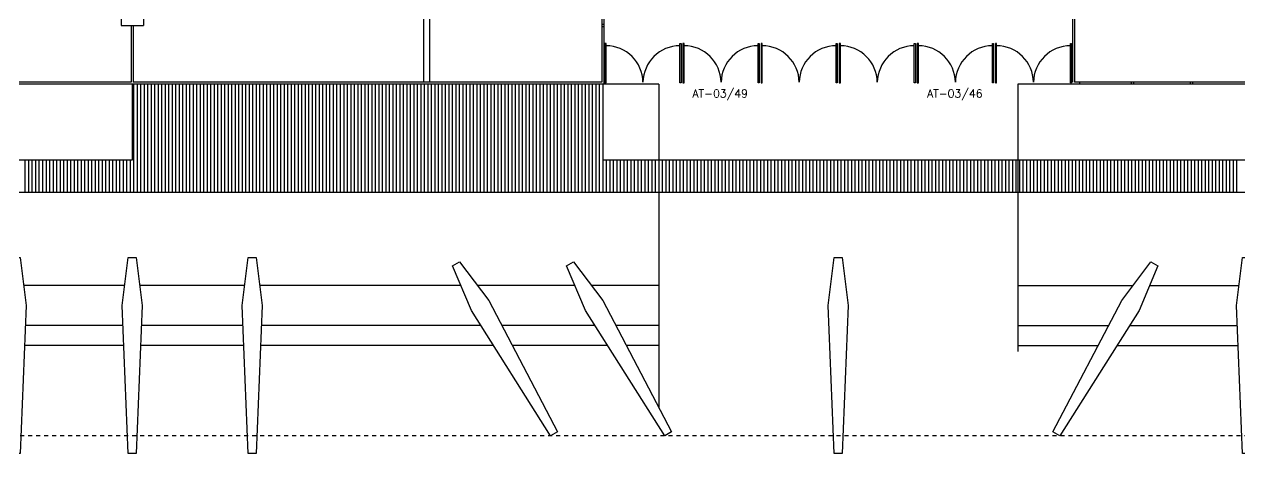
# Model space of a CAD drawing. Extents: x 192 to 325, y 18 to 87.
# Drawn here: x 236.06 to 266.43, y 19.45 to 30.17 of the extents above; entities that cross this region are included whole.
import ezdxf
from ezdxf.enums import TextEntityAlignment as Align

# ---------------------------------------------------------------- set-up
doc = ezdxf.new("R2010")
doc.units = 0
doc.header["$LTSCALE"] = 0.01
doc.header["$MEASUREMENT"] = 0
doc.linetypes.add('HIDDEN', pattern=[0.375, 0.25, -0.125])
doc.layers.get('0').update_dxf_attribs({"linetype": 'CONTINUOUS'})
for name, color, linetype in [('1', 1, 'CONTINUOUS'), ('6', 2, 'CONTINUOUS'), ('DIV2', 1, 'CONTINUOUS'), ('ENDEREÇO', 2, 'CONTINUOUS'), ('PROJ', 1, 'HIDDEN')]:
    doc.layers.add(name, color=color, linetype=linetype)
doc.styles.add('UNB-100', font='simplex.shx', dxfattribs={"height": 0.2})

# ---------------------------------------------------------------- blocks, each defined once
blk = doc.blocks.new('*X4')
at = {"color": 0}
for p, q in [((47.25, 9.014), (47.25, 11.714)), ((47.337, 9.014), (47.337, 11.714)), ((47.425, 9.014), (47.425, 11.714)), ((47.512, 9.014), (47.512, 11.714)), ((47.6, 9.014), (47.6, 11.714)), ((47.687, 9.014), (47.687, 11.714)), ((47.775, 9.014), (47.775, 11.714)), ((47.862, 9.014), (47.862, 11.714)), ((47.95, 9.014), (47.95, 11.714)), ((48.037, 9.014), (48.037, 11.714)), ((48.125, 9.014), (48.125, 11.714)), ((48.212, 9.014), (48.212, 11.714)), ((48.3, 9.014), (48.3, 11.714)), ((48.387, 9.014), (48.387, 11.714)), ((48.475, 9.014), (48.475, 11.714)), ((48.562, 9.014), (48.562, 11.714)), ((48.65, 9.014), (48.65, 11.714)), ((48.737, 9.014), (48.737, 11.714)), ((48.825, 9.014), (48.825, 11.714)), ((48.912, 9.014), (48.912, 11.714)), ((49, 9.014), (49, 11.714)), ((49.087, 9.014), (49.087, 11.714)), ((49.175, 9.014), (49.175, 11.714)), ((49.262, 9.014), (49.262, 11.714)), ((49.35, 9.014), (49.35, 11.714)), ((49.437, 9.014), (49.437, 11.714)), ((49.525, 9.014), (49.525, 11.714)), ((49.612, 9.014), (49.612, 11.714)), ((49.7, 9.014), (49.7, 11.714)), ((49.787, 9.014), (49.787, 11.714)), ((49.875, 9.014), (49.875, 11.714)), ((49.962, 9.014), (49.962, 11.714)), ((50.05, 9.014), (50.05, 11.714)), ((50.137, 9.014), (50.137, 11.714)), ((50.225, 9.014), (50.225, 11.714)), ((50.312, 9.014), (50.312, 11.714)), ((50.4, 9.014), (50.4, 11.714)), ((50.487, 9.014), (50.487, 11.714)), ((50.575, 9.014), (50.575, 11.714)), ((50.662, 9.014), (50.662, 11.714)), ((50.75, 9.014), (50.75, 11.714)), ((50.837, 9.014), (50.837, 11.714)), ((50.925, 9.014), (50.925, 11.714)), ((51.012, 9.014), (51.012, 11.714)), ((51.1, 9.014), (51.1, 11.714)), ((51.187, 9.014), (51.187, 11.714)), ((51.275, 9.014), (51.275, 11.714)), ((51.362, 9.014), (51.362, 11.714)), ((51.45, 9.014), (51.45, 11.714)), ((51.537, 9.014), (51.537, 11.714)), ((51.625, 9.014), (51.625, 11.714)), ((51.712, 9.014), (51.712, 11.714)), ((51.8, 9.014), (51.8, 11.714)), ((51.887, 9.014), (51.887, 11.714)), ((51.975, 9.014), (51.975, 11.714)), ((52.062, 9.014), (52.062, 11.714)), ((52.15, 9.014), (52.15, 11.714)), ((52.237, 9.014), (52.237, 11.714)), ((52.325, 9.014), (52.325, 11.714)), ((52.412, 9.014), (52.412, 11.714)), ((52.5, 9.014), (52.5, 11.714)), ((52.587, 9.014), (52.587, 11.714)), ((52.675, 9.014), (52.675, 11.714)), ((52.762, 9.014), (52.762, 11.714)), ((52.85, 9.014), (52.85, 11.714)), ((52.937, 9.014), (52.937, 11.714)), ((53.025, 9.014), (53.025, 11.714)), ((53.112, 9.014), (53.112, 11.714)), ((53.2, 9.014), (53.2, 11.714)), ((53.287, 9.014), (53.287, 11.714)), ((53.375, 9.014), (53.375, 11.714)), ((53.462, 9.014), (53.462, 11.714)), ((53.55, 9.014), (53.55, 11.714)), ((53.637, 9.014), (53.637, 11.714)), ((53.725, 9.014), (53.725, 11.714)), ((53.812, 9.014), (53.812, 11.714)), ((53.9, 9.014), (53.9, 11.714)), ((53.987, 9.014), (53.987, 11.714)), ((54.075, 9.014), (54.075, 11.714)), ((54.162, 9.014), (54.162, 11.714)), ((54.25, 9.014), (54.25, 11.714)), ((54.337, 9.014), (54.337, 11.714)), ((54.425, 9.014), (54.425, 11.714)), ((54.512, 9.014), (54.512, 11.714)), ((54.6, 9.014), (54.6, 11.714)), ((54.687, 9.014), (54.687, 11.714)), ((54.775, 9.014), (54.775, 11.714)), ((54.862, 9.014), (54.862, 11.714)), ((54.95, 9.014), (54.95, 11.714)), ((55.037, 9.014), (55.037, 11.714)), ((55.125, 9.014), (55.125, 11.714)), ((55.212, 9.014), (55.212, 11.714)), ((55.3, 9.014), (55.3, 11.714)), ((55.387, 9.014), (55.387, 11.714)), ((55.475, 9.014), (55.475, 11.714)), ((55.562, 9.014), (55.562, 11.714)), ((55.65, 9.014), (55.65, 11.714)), ((55.737, 9.014), (55.737, 11.714)), ((55.825, 9.014), (55.825, 11.714)), ((55.912, 9.014), (55.912, 11.714)), ((56, 9.014), (56, 11.714)), ((56.087, 9.014), (56.087, 11.714)), ((56.175, 9.014), (56.175, 11.714)), ((56.262, 9.014), (56.262, 11.714)), ((56.35, 9.014), (56.35, 11.714)), ((56.437, 9.014), (56.437, 11.714)), ((56.525, 9.014), (56.525, 11.714)), ((56.612, 9.014), (56.612, 11.714)), ((56.7, 9.014), (56.7, 11.714)), ((56.787, 9.014), (56.787, 11.714)), ((56.875, 9.014), (56.875, 11.714)), ((56.962, 9.014), (56.962, 11.714)), ((57.05, 9.014), (57.05, 11.714)), ((57.137, 9.014), (57.137, 11.714)), ((57.225, 9.014), (57.225, 11.714)), ((57.312, 9.014), (57.312, 11.714)), ((57.4, 9.014), (57.4, 11.714)), ((57.487, 9.014), (57.487, 11.714)), ((57.575, 9.014), (57.575, 11.714)), ((57.662, 9.014), (57.662, 11.714)), ((57.75, 9.014), (57.75, 11.714)), ((57.837, 9.014), (57.837, 11.714)), ((57.925, 9.014), (57.925, 11.714)), ((58.012, 9.014), (58.012, 11.714)), ((58.1, 9.014), (58.1, 11.714)), ((58.187, 9.014), (58.187, 11.714)), ((58.275, 9.014), (58.275, 11.714)), ((58.362, 9.014), (58.362, 11.714)), ((58.45, 9.014), (58.45, 11.714)), ((58.537, 9.014), (58.537, 11.714)), ((58.625, 9.014), (58.625, 11.714)), ((58.712, 9.014), (58.712, 11.714)), ((58.8, 9.014), (58.8, 11.714)), ((58.887, 9.014), (58.887, 11.714)), ((44.537, 9.014), (44.537, 9.814)), ((44.625, 9.014), (44.625, 9.814)), ((44.712, 9.014), (44.712, 9.814)), ((44.8, 9.014), (44.8, 9.814)), ((44.887, 9.014), (44.887, 9.814)), ((44.975, 9.014), (44.975, 9.814)), ((45.062, 9.014), (45.062, 9.814)), ((45.15, 9.014), (45.15, 9.814)), ((45.237, 9.014), (45.237, 9.814)), ((45.325, 9.014), (45.325, 9.814)), ((45.412, 9.014), (45.412, 9.814)), ((45.5, 9.014), (45.5, 9.814)), ((45.587, 9.014), (45.587, 9.814)), ((45.675, 9.014), (45.675, 9.814)), ((45.762, 9.014), (45.762, 9.814)), ((45.85, 9.014), (45.85, 9.814)), ((45.937, 9.014), (45.937, 9.814)), ((46.025, 9.014), (46.025, 9.814)), ((46.112, 9.014), (46.112, 9.814)), ((46.2, 9.014), (46.2, 9.814)), ((46.287, 9.014), (46.287, 9.814)), ((46.375, 9.014), (46.375, 9.814)), ((46.462, 9.014), (46.462, 9.814)), ((46.55, 9.014), (46.55, 9.814)), ((46.637, 9.014), (46.637, 9.814)), ((46.725, 9.014), (46.725, 9.814)), ((46.812, 9.014), (46.812, 9.814)), ((46.9, 9.014), (46.9, 9.814)), ((46.987, 9.014), (46.987, 9.814)), ((47.075, 9.014), (47.075, 9.814)), ((47.162, 9.014), (47.162, 9.814)), ((58.975, 9.014), (58.975, 9.814)), ((59.062, 9.014), (59.062, 9.814)), ((59.15, 9.014), (59.15, 9.814)), ((59.237, 9.014), (59.237, 9.814)), ((59.325, 9.014), (59.325, 9.814)), ((59.412, 9.014), (59.412, 9.814)), ((59.5, 9.014), (59.5, 9.814)), ((59.587, 9.014), (59.587, 9.814)), ((59.675, 9.014), (59.675, 9.814)), ((59.762, 9.014), (59.762, 9.814)), ((59.85, 9.014), (59.85, 9.814)), ((59.937, 9.014), (59.937, 9.814)), ((60.025, 9.014), (60.025, 9.814)), ((60.112, 9.014), (60.112, 9.814)), ((60.2, 9.014), (60.2, 9.814)), ((60.287, 9.014), (60.287, 9.814)), ((60.375, 9.014), (60.375, 9.814)), ((60.462, 9.014), (60.462, 9.814)), ((60.55, 9.014), (60.55, 9.814)), ((60.637, 9.014), (60.637, 9.814)), ((60.725, 9.014), (60.725, 9.814)), ((60.812, 9.014), (60.812, 9.814)), ((60.9, 9.014), (60.9, 9.814)), ((60.987, 9.014), (60.987, 9.814)), ((61.075, 9.014), (61.075, 9.814)), ((61.162, 9.014), (61.162, 9.814)), ((61.25, 9.014), (61.25, 9.814)), ((61.337, 9.014), (61.337, 9.814)), ((61.425, 9.014), (61.425, 9.814)), ((61.512, 9.014), (61.512, 9.814)), ((61.6, 9.014), (61.6, 9.814)), ((61.687, 9.014), (61.687, 9.814)), ((61.775, 9.014), (61.775, 9.814)), ((61.862, 9.014), (61.862, 9.814)), ((61.95, 9.014), (61.95, 9.814)), ((62.037, 9.014), (62.037, 9.814)), ((62.125, 9.014), (62.125, 9.814)), ((62.212, 9.014), (62.212, 9.814)), ((62.3, 9.014), (62.3, 9.814)), ((62.387, 9.014), (62.387, 9.814)), ((62.475, 9.014), (62.475, 9.814)), ((62.562, 9.014), (62.562, 9.814)), ((62.65, 9.014), (62.65, 9.814)), ((62.737, 9.014), (62.737, 9.814)), ((62.825, 9.014), (62.825, 9.814)), ((62.912, 9.014), (62.912, 9.814)), ((63, 9.014), (63, 9.814)), ((63.087, 9.014), (63.087, 9.814)), ((63.175, 9.014), (63.175, 9.814)), ((63.262, 9.014), (63.262, 9.814)), ((63.35, 9.014), (63.35, 9.814)), ((63.437, 9.014), (63.437, 9.814)), ((63.525, 9.014), (63.525, 9.814)), ((63.612, 9.014), (63.612, 9.814)), ((63.7, 9.014), (63.7, 9.814)), ((63.787, 9.014), (63.787, 9.814)), ((63.875, 9.014), (63.875, 9.814)), ((63.962, 9.014), (63.962, 9.814)), ((64.05, 9.014), (64.05, 9.814)), ((64.137, 9.014), (64.137, 9.814)), ((64.225, 9.014), (64.225, 9.814)), ((64.312, 9.014), (64.312, 9.814)), ((64.4, 9.014), (64.4, 9.814)), ((64.487, 9.014), (64.487, 9.814)), ((64.575, 9.014), (64.575, 9.814)), ((64.662, 9.014), (64.662, 9.814)), ((64.75, 9.014), (64.75, 9.814)), ((64.837, 9.014), (64.837, 9.814)), ((64.925, 9.014), (64.925, 9.814)), ((65.012, 9.014), (65.012, 9.814)), ((65.1, 9.014), (65.1, 9.814)), ((65.187, 9.014), (65.187, 9.814)), ((65.275, 9.014), (65.275, 9.814)), ((65.362, 9.014), (65.362, 9.814)), ((65.45, 9.014), (65.45, 9.814)), ((65.537, 9.014), (65.537, 9.814)), ((65.625, 9.014), (65.625, 9.814)), ((65.712, 9.014), (65.712, 9.814)), ((65.8, 9.014), (65.8, 9.814)), ((65.887, 9.014), (65.887, 9.814)), ((65.975, 9.014), (65.975, 9.814)), ((66.062, 9.014), (66.062, 9.814)), ((66.15, 9.014), (66.15, 9.814)), ((66.237, 9.014), (66.237, 9.814)), ((66.325, 9.014), (66.325, 9.814)), ((66.412, 9.014), (66.412, 9.814)), ((66.5, 9.014), (66.5, 9.814)), ((66.587, 9.014), (66.587, 9.814)), ((66.675, 9.014), (66.675, 9.814)), ((66.762, 9.014), (66.762, 9.814)), ((66.85, 9.014), (66.85, 9.814)), ((66.937, 9.014), (66.937, 9.814)), ((67.025, 9.014), (67.025, 9.814)), ((67.112, 9.014), (67.112, 9.814)), ((67.2, 9.014), (67.2, 9.814)), ((67.287, 9.014), (67.287, 9.814)), ((67.375, 9.014), (67.375, 9.814)), ((67.462, 9.014), (67.462, 9.814)), ((67.55, 9.014), (67.55, 9.814)), ((67.637, 9.014), (67.637, 9.814)), ((67.725, 9.014), (67.725, 9.814)), ((67.812, 9.014), (67.812, 9.814)), ((67.9, 9.014), (67.9, 9.814)), ((67.987, 9.014), (67.987, 9.814)), ((68.075, 9.014), (68.075, 9.814)), ((68.162, 9.014), (68.162, 9.814)), ((68.25, 9.014), (68.25, 9.814)), ((68.337, 9.014), (68.337, 9.814)), ((68.425, 9.014), (68.425, 9.814)), ((68.512, 9.014), (68.512, 9.814)), ((68.6, 9.014), (68.6, 9.814)), ((68.687, 9.014), (68.687, 9.814)), ((68.775, 9.014), (68.775, 9.814)), ((68.862, 9.014), (68.862, 9.814)), ((68.95, 9.014), (68.95, 9.814)), ((69.037, 9.014), (69.037, 9.814)), ((69.125, 9.014), (69.125, 9.814)), ((69.212, 9.014), (69.212, 9.814)), ((69.3, 9.014), (69.3, 9.814)), ((69.387, 9.014), (69.387, 9.814)), ((69.475, 9.014), (69.475, 9.814)), ((69.562, 9.014), (69.562, 9.814)), ((69.65, 9.014), (69.65, 9.814)), ((69.737, 9.014), (69.737, 9.814)), ((69.825, 9.014), (69.825, 9.814)), ((69.912, 9.014), (69.912, 9.814)), ((70, 9.014), (70, 9.814)), ((70.087, 9.014), (70.087, 9.814)), ((70.175, 9.014), (70.175, 9.814)), ((70.262, 9.014), (70.262, 9.814)), ((70.35, 9.014), (70.35, 9.814)), ((70.437, 9.014), (70.437, 9.814)), ((70.525, 9.014), (70.525, 9.814)), ((70.612, 9.014), (70.612, 9.814)), ((70.7, 9.014), (70.7, 9.814)), ((70.787, 9.014), (70.787, 9.814)), ((70.875, 9.014), (70.875, 9.814)), ((70.962, 9.014), (70.962, 9.814)), ((71.05, 9.014), (71.05, 9.814)), ((71.137, 9.014), (71.137, 9.814)), ((71.225, 9.014), (71.225, 9.814)), ((71.312, 9.014), (71.312, 9.814)), ((71.4, 9.014), (71.4, 9.814)), ((71.487, 9.014), (71.487, 9.814)), ((71.575, 9.014), (71.575, 9.814)), ((71.662, 9.014), (71.662, 9.814)), ((71.75, 9.014), (71.75, 9.814)), ((71.837, 9.014), (71.837, 9.814)), ((71.925, 9.014), (71.925, 9.814)), ((72.012, 9.014), (72.012, 9.814)), ((72.1, 9.014), (72.1, 9.814)), ((72.187, 9.014), (72.187, 9.814)), ((72.275, 9.014), (72.275, 9.814)), ((72.362, 9.014), (72.362, 9.814)), ((72.45, 9.014), (72.45, 9.814)), ((72.537, 9.014), (72.537, 9.814)), ((72.625, 9.014), (72.625, 9.814)), ((72.712, 9.014), (72.712, 9.814)), ((72.8, 9.014), (72.8, 9.814)), ((72.887, 9.014), (72.887, 9.814)), ((72.975, 9.014), (72.975, 9.814)), ((73.062, 9.014), (73.062, 9.814)), ((73.15, 9.014), (73.15, 9.814)), ((73.237, 9.014), (73.237, 9.814)), ((73.325, 9.014), (73.325, 9.814)), ((73.412, 9.014), (73.412, 9.814)), ((73.5, 9.014), (73.5, 9.814)), ((73.587, 9.014), (73.587, 9.814)), ((73.675, 9.014), (73.675, 9.814)), ((73.762, 9.014), (73.762, 9.814)), ((73.85, 9.014), (73.85, 9.814)), ((73.937, 9.014), (73.937, 9.814)), ((74.025, 9.014), (74.025, 9.814)), ((74.112, 9.014), (74.112, 9.814)), ((74.2, 9.014), (74.2, 9.814)), ((74.287, 9.014), (74.287, 9.814)), ((74.375, 9.014), (74.375, 9.814)), ((74.462, 9.014), (74.462, 9.814)), ((74.55, 9.014), (74.55, 9.814)), ((74.637, 9.014), (74.637, 9.814)), ((74.725, 9.014), (74.725, 9.814)), ((74.812, 9.014), (74.812, 9.814))]:
    blk.add_line(p, q, dxfattribs=at)

msp = doc.modelspace()

# ---------------------------------------------------------------- linework, layer by layer
at = {"layer": '1'}
for p, q in [((238.759, 28.672), (238.759, 26.772)), ((250.519, 28.672), (250.519, 26.772)), ((251.914, 28.672), (251.914, 20.605)), ((260.884, 28.672), (260.884, 21.996)), ((238.759, 26.772), (227.254, 26.772)), ((297.304, 26.772), (250.519, 26.772)), ((297.304, 25.972), (227.254, 25.972)), ((251.914, 24.511), (251.914, 21.996)), ((238.572, 23.647), (236.042, 23.647)), ((241.567, 23.647), (238.947, 23.647)), ((246.969, 23.647), (241.942, 23.647)), ((249.819, 23.647), (247.382, 23.647)), ((251.914, 23.647), (250.232, 23.647)), ((260.884, 23.647), (263.766, 23.647)), ((264.179, 23.647), (266.412, 23.647)), ((238.529, 22.647), (236.084, 22.647)), ((241.524, 22.647), (238.989, 22.647)), ((247.47, 22.647), (241.984, 22.647)), ((250.32, 22.647), (247.993, 22.647)), ((251.914, 22.647), (250.843, 22.647)), ((260.884, 22.647), (263.155, 22.647)), ((263.678, 22.647), (266.369, 22.647)), ((238.55, 22.147), (236.064, 22.147)), ((241.545, 22.147), (238.969, 22.147)), ((247.786, 22.147), (241.964, 22.147)), ((250.636, 22.147), (248.256, 22.147)), ((251.914, 22.147), (251.106, 22.147)), ((260.884, 22.147), (262.892, 22.147)), ((263.362, 22.147), (266.39, 22.147))]:
    msp.add_line(p, q, dxfattribs=at)
at = {"layer": '6'}
for p, q in [((246.034, 37.492), (246.034, 28.722)), ((246.184, 37.492), (246.184, 28.722)), ((238.479, 34.372), (238.479, 30.142)), ((239.039, 34.372), (239.039, 30.142)), ((238.479, 30.142), (239.039, 30.142))]:
    msp.add_line(p, q, dxfattribs=at)
for points in [[(235.954, 24.347), (236.104, 23.147), (235.954, 19.447), (235.754, 19.447), (235.604, 23.147), (235.754, 24.347)], [(238.859, 24.347), (239.009, 23.147), (238.859, 19.447), (238.659, 19.447), (238.509, 23.147), (238.659, 24.347)], [(241.854, 24.347), (242.004, 23.147), (241.854, 19.447), (241.654, 19.447), (241.504, 23.147), (241.654, 24.347)], [(256.499, 24.347), (256.649, 23.147), (256.499, 19.447), (256.299, 19.447), (256.149, 23.147), (256.299, 24.347)], [(266.699, 24.347), (266.849, 23.147), (266.699, 19.447), (266.499, 19.447), (266.349, 23.147), (266.499, 24.347)], [(246.936, 24.236), (247.666, 23.272), (249.386, 19.992), (249.212, 19.892), (247.233, 23.022), (246.762, 24.136)], [(249.786, 24.236), (250.516, 23.272), (252.236, 19.992), (252.062, 19.892), (250.083, 23.022), (249.612, 24.136)], [(264.386, 24.136), (263.916, 23.022), (261.936, 19.892), (261.762, 19.992), (263.483, 23.272), (264.212, 24.236)]]:
    msp.add_lwpolyline(points, close=True, dxfattribs=at)
at = {"layer": 'DIV2', "color": 1}
for p, q in [((250.494, 34.372), (250.494, 28.722)), ((250.544, 34.372), (250.544, 28.672)), ((262.254, 34.372), (262.254, 28.722)), ((262.304, 34.372), (262.304, 28.722)), ((238.734, 30.142), (238.734, 28.722)), ((238.784, 30.142), (238.784, 28.722)), ((250.544, 30.164), (250.494, 30.164)), ((250.544, 30.104), (250.494, 30.104)), ((238.734, 28.722), (227.254, 28.722)), ((251.914, 28.672), (227.254, 28.672)), ((246.034, 28.722), (238.784, 28.722)), ((246.184, 28.722), (246.034, 28.722)), ((250.494, 28.722), (246.184, 28.722)), ((297.304, 28.672), (260.884, 28.672)), ((297.304, 28.722), (262.304, 28.722)), ((262.424, 28.722), (262.424, 28.672)), ((263.719, 28.722), (263.719, 28.672)), ((263.779, 28.722), (263.779, 28.672)), ((265.189, 28.722), (265.189, 28.672)), ((265.249, 28.722), (265.249, 28.672))]:
    msp.add_line(p, q, dxfattribs=at)
for points in [[(250.567, 28.71), (250.597, 28.71), (250.597, 29.686), (250.567, 29.686)], [(252.473, 28.71), (252.443, 28.71), (252.443, 29.686), (252.473, 29.686)], [(252.518, 28.71), (252.548, 28.71), (252.548, 29.686), (252.518, 29.686)], [(254.425, 28.71), (254.395, 28.71), (254.395, 29.686), (254.425, 29.686)], [(254.47, 28.71), (254.5, 28.71), (254.5, 29.686), (254.47, 29.686)], [(256.376, 28.71), (256.346, 28.71), (256.346, 29.686), (256.376, 29.686)], [(256.422, 28.71), (256.452, 28.71), (256.452, 29.686), (256.422, 29.686)], [(258.328, 28.71), (258.298, 28.71), (258.298, 29.686), (258.328, 29.686)], [(258.373, 28.71), (258.403, 28.71), (258.403, 29.686), (258.373, 29.686)], [(260.28, 28.71), (260.25, 28.71), (260.25, 29.686), (260.28, 29.686)], [(260.325, 28.71), (260.355, 28.71), (260.355, 29.686), (260.325, 29.686)], [(262.231, 28.71), (262.201, 28.71), (262.201, 29.686), (262.231, 29.686)]]:
    msp.add_lwpolyline(points, close=True, dxfattribs=at)
for centre, start, end in [((250.597, 28.71), 0.6952, 90), ((252.443, 28.71), 90, 179.3048), ((252.548, 28.71), 0.6952, 90), ((254.395, 28.71), 90, 179.3048), ((254.5, 28.71), 0.6952, 90), ((256.346, 28.71), 90, 179.3048), ((256.452, 28.71), 0.6952, 90), ((258.298, 28.71), 90, 179.3048), ((258.403, 28.71), 0.6952, 90), ((260.25, 28.71), 90, 179.3048), ((260.355, 28.71), 0.6952, 90), ((262.201, 28.71), 90, 179.3048)]:
    msp.add_arc(centre, 0.923, start, end, dxfattribs=at)
at = {"layer": 'PROJ'}
msp.add_lwpolyline([(302.454, 19.892), (222.104, 19.892)], dxfattribs=at)

# ---------------------------------------------------------------- block references
at = {"layer": '1'}
msp.add_blockref('*X4', (191.549, 16.958), dxfattribs=at)

# ---------------------------------------------------------------- texts
at = {"layer": 'ENDEREÇO', "style": 'UNB-100'}
for s, p in [('AT-03/49', (253.449, 28.34)), ('AT-03/46', (259.312, 28.34))]:
    msp.add_text(s, height=0.2, dxfattribs=at).set_placement(p, align=Align.CENTER)

doc.saveas('drawing.dxf')
